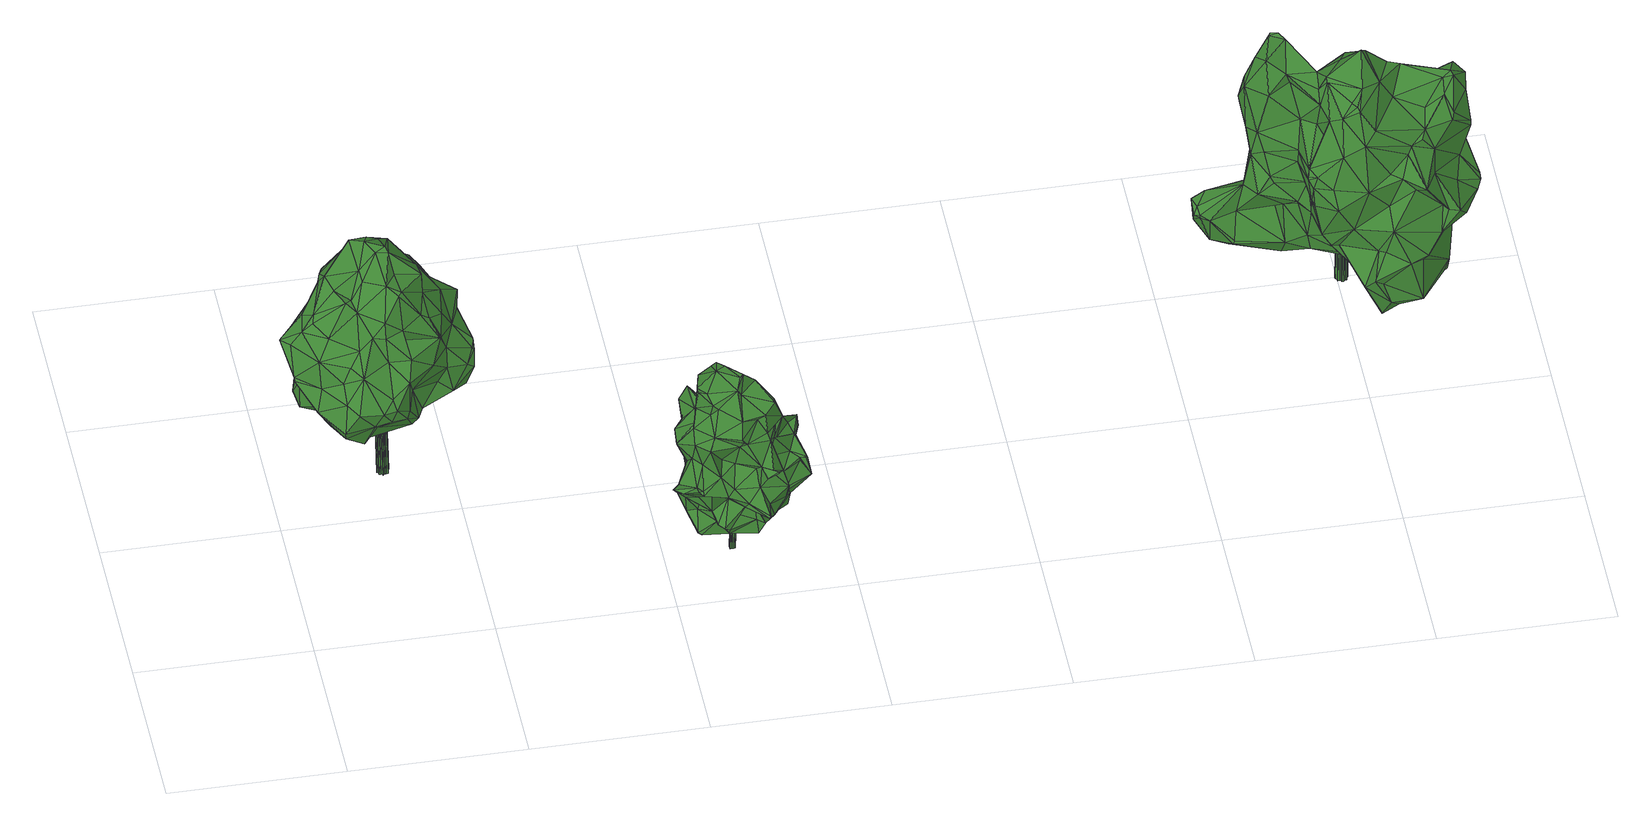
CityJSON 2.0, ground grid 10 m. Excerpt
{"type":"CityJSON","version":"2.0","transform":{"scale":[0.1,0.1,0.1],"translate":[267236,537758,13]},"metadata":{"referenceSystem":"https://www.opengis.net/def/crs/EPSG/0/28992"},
"CityObjects":{
"tree1":{"type":"SolitaryVegetationObject","attributes":{"gtid":233,"crown_width_m":10.14,"crown_median_z":22.53,"crown_r50_m":0.345,"crown_porosity":0.899,"trunk_H_m":9.17,"trunk_DBH_m":0.603,"trunk_radius_m":0.302,"trunk_base_height_m":13.36,"original_gtid":"233"},"geometry":[{"type":"Solid","lod":"3","boundaries":[[[[0,1,2]],[[3,4,5]],[[6,7,8]],[[9,10,11]],[[12,13,14]],[[15,16,17]],[[18,19,20]],[[21,22,23]],[[24,25,26]],[[27,9,28]],[[29,30,31]],[[32,33,34]],[[35,36,37]],[[35,38,36]],[[39,40,26]],[[41,42,43]],[[44,45,46]],[[0,47,48]],[[49,50,51]],[[52,53,54]],[[55,56,57]],[[58,59,23]],[[60,6,61]],[[62,63,64]],[[44,64,63]],[[46,45,65]],[[5,66,67]],[[68,69,70]],[[68,71,69]],[[44,46,72]],[[73,34,33]],[[74,75,71]],[[69,71,76]],[[69,76,77]],[[78,26,40]],[[79,80,81]],[[82,83,14]],[[40,24,78]],[[84,85,86]],[[87,88,89]],[[90,70,91]],[[90,60,70]],[[92,93,94]],[[95,96,97]],[[14,26,25]],[[46,65,72]],[[86,98,84]],[[25,82,14]],[[83,99,77]],[[66,44,100]],[[101,102,103]],[[75,74,42]],[[57,56,104]],[[32,105,33]],[[106,107,108]],[[107,109,110]],[[97,111,62]],[[62,111,112]],[[111,97,96]],[[76,12,77]],[[113,56,55]],[[0,2,47]],[[41,39,13]],[[114,115,82]],[[116,117,118]],[[118,119,116]],[[120,121,122]],[[76,13,12]],[[2,10,123]],[[124,53,125]],[[112,126,109]],[[49,101,127]],[[48,128,129]],[[112,109,62]],[[127,130,131]],[[132,0,48]],[[133,118,52]],[[134,135,136]],[[137,138,132]],[[65,45,1]],[[65,1,0]],[[139,140,43]],[[16,2,94]],[[101,141,102]],[[70,142,143]],[[70,69,142]],[[52,117,53]],[[52,118,117]],[[94,2,92]],[[1,92,2]],[[56,144,104]],[[13,26,14]],[[145,85,3]],[[55,130,127]],[[146,116,68]],[[147,49,127]],[[68,70,60]],[[148,102,141]],[[124,21,149]],[[116,150,68]],[[151,152,153]],[[154,155,156]],[[157,146,158]],[[21,23,59]],[[135,134,37]],[[81,80,159]],[[57,159,80]],[[37,17,35]],[[93,35,17]],[[94,93,17]],[[17,16,94]],[[93,38,35]],[[127,103,113]],[[20,19,160]],[[161,162,74]],[[37,134,17]],[[142,163,104]],[[164,4,38]],[[164,5,4]],[[15,17,134]],[[38,4,29]],[[38,29,36]],[[145,3,5]],[[57,163,159]],[[104,163,57]],[[165,73,33]],[[19,138,24]],[[137,24,138]],[[160,39,140]],[[130,166,167]],[[8,89,88]],[[158,61,6]],[[130,55,166]],[[51,101,49]],[[37,168,169]],[[170,30,171]],[[172,30,170]],[[113,173,144]],[[31,169,168]],[[121,11,122]],[[80,166,55]],[[80,55,57]],[[34,73,174]],[[31,168,36]],[[37,36,168]],[[169,135,37]],[[127,113,55]],[[3,29,4]],[[31,36,29]],[[132,138,18]],[[79,166,80]],[[167,166,79]],[[175,87,176]],[[177,175,178]],[[86,179,180]],[[8,88,157]],[[84,3,85]],[[27,181,9]],[[81,182,79]],[[23,22,175]],[[133,183,184]],[[33,105,154]],[[165,33,154]],[[183,126,184]],[[185,186,95]],[[96,95,186]],[[113,144,56]],[[72,65,132]],[[119,187,188]],[[189,157,88]],[[190,105,32]],[[71,75,76]],[[76,41,13]],[[106,108,191]],[[106,191,145]],[[190,91,143]],[[15,120,16]],[[155,143,142]],[[74,162,42]],[[87,89,176]],[[146,68,60]],[[75,192,76]],[[96,193,111]],[[186,193,96]],[[143,91,70]],[[154,105,155]],[[194,195,177]],[[139,43,162]],[[189,124,157]],[[22,87,175]],[[8,157,158]],[[174,73,194]],[[108,196,149]],[[179,108,149]],[[88,87,189]],[[22,189,87]],[[6,32,7]],[[32,176,7]],[[169,50,135]],[[127,131,147]],[[131,197,147]],[[147,50,49]],[[127,101,103]],[[50,169,198]],[[50,198,51]],[[176,32,34]],[[24,26,78]],[[190,143,105]],[[155,105,143]],[[154,173,165]],[[5,199,200]],[[164,199,5]],[[52,54,133]],[[12,83,77]],[[201,141,51]],[[202,141,201]],[[72,132,18]],[[67,107,106]],[[8,7,89]],[[203,179,191]],[[203,191,108]],[[167,204,130]],[[146,60,61]],[[61,158,146]],[[177,23,175]],[[148,23,177]],[[158,6,8]],[[13,39,26]],[[162,161,119]],[[109,63,62]],[[116,119,161]],[[150,116,161]],[[160,40,39]],[[41,43,39]],[[140,39,43]],[[205,47,123]],[[205,123,10]],[[109,100,63]],[[44,63,100]],[[160,153,20]],[[205,206,47]],[[12,14,83]],[[173,156,144]],[[149,21,179]],[[170,98,207]],[[24,40,19]],[[19,40,160]],[[44,200,45]],[[97,208,95]],[[20,153,152]],[[136,209,120]],[[28,79,210]],[[5,67,145]],[[67,106,145]],[[180,58,98]],[[195,103,102]],[[195,102,148]],[[160,151,153]],[[136,147,209]],[[201,172,202]],[[109,67,66]],[[196,108,107]],[[18,208,97]],[[53,124,149]],[[66,200,44]],[[211,45,200]],[[5,200,66]],[[194,173,113]],[[103,194,113]],[[212,205,181]],[[213,181,205]],[[126,110,109]],[[150,71,68]],[[214,187,118]],[[215,81,159]],[[124,189,21]],[[189,22,21]],[[216,215,159]],[[121,209,217]],[[131,204,197]],[[32,90,190]],[[1,218,92]],[[200,199,211]],[[42,41,192]],[[92,218,93]],[[93,218,219]],[[142,156,155]],[[104,156,142]],[[142,220,163]],[[159,163,220]],[[142,69,220]],[[77,99,220]],[[159,220,99]],[[77,220,69]],[[151,95,152]],[[97,64,18]],[[177,178,194]],[[18,20,208]],[[183,54,196]],[[133,54,183]],[[196,54,53]],[[149,196,53]],[[209,121,120]],[[202,58,23]],[[202,23,148]],[[151,185,95]],[[136,120,134]],[[109,66,100]],[[208,152,95]],[[9,11,28]],[[62,64,97]],[[51,141,101]],[[10,2,122]],[[10,122,11]],[[2,16,122]],[[15,134,120]],[[176,89,7]],[[174,176,34]],[[194,178,174]],[[21,59,179]],[[210,79,182]],[[210,182,115]],[[19,18,138]],[[25,221,82]],[[82,221,114]],[[206,129,128]],[[126,193,184]],[[186,222,193]],[[50,147,136]],[[217,204,79]],[[197,204,217]],[[165,173,73]],[[73,173,194]],[[50,136,135]],[[221,223,206]],[[144,156,104]],[[173,154,156]],[[212,181,27]],[[112,193,126]],[[111,193,112]],[[115,216,82]],[[82,216,83]],[[6,90,32]],[[60,90,6]],[[223,25,24]],[[0,132,65]],[[121,217,11]],[[147,217,209]],[[202,207,98]],[[115,215,216]],[[114,27,115]],[[72,64,44]],[[214,222,186]],[[9,205,10]],[[213,205,9]],[[25,223,221]],[[185,214,186]],[[184,193,222]],[[223,129,206]],[[24,137,129]],[[223,24,129]],[[177,195,148]],[[213,9,181]],[[208,20,152]],[[72,18,64]],[[151,224,185]],[[109,107,67]],[[217,28,11]],[[167,79,204]],[[131,130,204]],[[197,217,147]],[[185,224,225]],[[27,28,115]],[[215,182,81]],[[124,125,157]],[[201,198,172]],[[140,225,224]],[[139,188,225]],[[139,225,140]],[[84,170,171]],[[29,3,30]],[[172,198,169]],[[86,191,179]],[[38,219,164]],[[93,219,38]],[[170,84,98]],[[216,99,83]],[[159,99,216]],[[31,30,169]],[[51,198,201]],[[172,169,30]],[[171,30,3]],[[120,122,16]],[[217,79,28]],[[160,140,224]],[[160,224,151]],[[176,178,175]],[[172,207,202]],[[170,207,172]],[[164,219,199]],[[176,174,178]],[[28,210,115]],[[190,90,91]],[[145,191,85]],[[85,191,86]],[[215,115,182]],[[194,103,195]],[[42,162,43]],[[150,74,71]],[[161,74,150]],[[2,123,47]],[[184,222,133]],[[118,133,222]],[[214,118,222]],[[202,148,141]],[[206,128,47]],[[48,47,128]],[[214,185,187]],[[188,187,185]],[[119,188,162]],[[119,118,187]],[[1,45,218]],[[45,211,218]],[[171,3,84]],[[146,117,116]],[[125,117,157]],[[146,157,117]],[[125,53,117]],[[196,110,183]],[[183,110,126]],[[107,110,196]],[[188,139,162]],[[132,48,137]],[[48,129,137]],[[219,218,199]],[[199,218,211]],[[206,212,221]],[[114,221,212]],[[203,108,179]],[[202,98,58]],[[180,98,86]],[[185,225,188]],[[179,59,180]],[[58,180,59]],[[114,212,27]],[[205,212,206]],[[76,192,41]],[[75,42,192]],[[226,227,228]],[[226,228,229]],[[229,228,230]],[[229,230,231]],[[228,227,232]],[[228,232,230]],[[230,232,233]],[[230,233,231]],[[232,227,234]],[[232,234,233]],[[233,234,235]],[[233,235,231]],[[234,227,236]],[[234,236,235]],[[236,227,237]],[[236,237,235]],[[235,237,238]],[[235,238,231]],[[237,227,239]],[[237,239,238]],[[238,239,240]],[[238,240,231]],[[239,227,241]],[[239,241,240]],[[240,241,242]],[[240,242,231]],[[241,227,243]],[[241,243,242]],[[243,227,244]],[[243,244,242]],[[242,244,245]],[[242,245,231]],[[244,227,246]],[[244,246,245]],[[245,246,247]],[[245,247,231]],[[246,227,248]],[[246,248,247]],[[247,248,249]],[[247,249,231]],[[248,227,250]],[[248,250,249]],[[249,250,251]],[[249,251,231]],[[250,227,252]],[[250,252,251]],[[252,227,253]],[[252,253,251]],[[251,253,254]],[[251,254,231]],[[253,227,255]],[[253,255,254]],[[254,255,256]],[[254,256,231]],[[255,227,257]],[[255,257,256]],[[256,257,258]],[[256,258,231]],[[257,227,259]],[[257,259,258]],[[259,227,260]],[[259,260,258]],[[258,260,261]],[[258,261,231]],[[260,227,262]],[[260,262,261]],[[261,262,263]],[[261,263,231]],[[262,227,264]],[[262,264,263]],[[263,264,265]],[[263,265,231]],[[264,227,266]],[[264,266,265]],[[266,227,267]],[[266,267,265]],[[265,267,268]],[[265,268,231]],[[267,227,269]],[[267,269,268]],[[268,269,229]],[[268,229,231]],[[269,227,226]],[[269,226,229]]]]}]},
"tree2":{"type":"SolitaryVegetationObject","attributes":{"gtid":328,"crown_width_m":7.36,"crown_median_z":20.09,"crown_r50_m":0.344,"crown_porosity":0.902,"trunk_H_m":6.72,"trunk_DBH_m":0.341,"trunk_radius_m":0.17,"trunk_base_height_m":13.37,"original_gtid":"328"},"geometry":[{"type":"Solid","lod":"3","boundaries":[[[[270,271,272]],[[273,274,275]],[[276,277,278]],[[279,280,281]],[[282,281,280]],[[283,284,285]],[[286,287,288]],[[289,290,270]],[[291,292,293]],[[291,293,294]],[[295,296,297]],[[298,299,300]],[[286,301,287]],[[286,302,301]],[[303,280,304]],[[305,306,307]],[[305,307,308]],[[309,310,311]],[[312,313,314]],[[286,315,302]],[[302,315,316]],[[317,318,290]],[[319,320,317]],[[321,322,323]],[[324,321,300]],[[325,326,281]],[[324,300,299]],[[327,328,329]],[[277,276,296]],[[286,288,330]],[[331,309,332]],[[311,310,327]],[[333,304,334]],[[335,336,337]],[[327,338,328]],[[294,293,330]],[[308,339,340]],[[319,341,320]],[[319,342,341]],[[343,317,320]],[[343,318,317]],[[344,345,272]],[[346,316,347]],[[348,349,291]],[[348,291,294]],[[321,324,350]],[[321,323,300]],[[351,352,353]],[[279,281,326]],[[325,354,326]],[[355,326,354]],[[356,357,358]],[[298,300,359]],[[360,271,361]],[[362,317,290]],[[362,363,317]],[[309,359,364]],[[365,366,367]],[[368,367,366]],[[369,370,371]],[[357,291,372]],[[372,291,370]],[[284,355,335]],[[358,323,356]],[[311,327,332]],[[272,345,270]],[[373,374,375]],[[375,376,373]],[[282,325,281]],[[369,377,372]],[[372,377,378]],[[379,380,381]],[[308,382,383]],[[340,382,308]],[[384,350,324]],[[385,368,386]],[[385,387,388]],[[389,390,391]],[[392,293,292]],[[362,290,289]],[[294,393,394]],[[294,394,348]],[[308,395,339]],[[396,397,318]],[[385,398,368]],[[322,350,384]],[[321,350,322]],[[379,399,380]],[[372,358,357]],[[372,378,358]],[[322,384,356]],[[368,398,367]],[[382,340,363]],[[382,363,383]],[[376,336,373]],[[335,373,336]],[[271,270,400]],[[401,402,340]],[[403,342,404]],[[394,405,348]],[[291,349,370]],[[273,406,274]],[[337,336,407]],[[408,409,410]],[[411,405,412]],[[379,381,413]],[[414,409,415]],[[416,362,417]],[[416,417,418]],[[419,420,421]],[[302,422,301]],[[287,313,288]],[[331,423,424]],[[425,424,423]],[[425,423,331]],[[316,422,302]],[[335,426,284]],[[414,410,409]],[[285,427,408]],[[410,285,408]],[[414,283,285]],[[285,284,426]],[[285,410,414]],[[301,422,316]],[[317,363,401]],[[428,429,430]],[[408,365,409]],[[427,285,426]],[[431,432,433]],[[279,352,351]],[[434,352,279]],[[356,323,322]],[[309,311,332]],[[388,387,406]],[[435,359,300]],[[364,359,435]],[[425,331,436]],[[356,437,357]],[[403,438,430]],[[439,366,315]],[[393,330,288]],[[393,294,330]],[[440,296,295]],[[381,441,413]],[[442,443,444]],[[418,282,303]],[[298,445,446]],[[359,445,298]],[[304,333,303]],[[447,407,376]],[[313,312,393]],[[441,312,375]],[[448,449,450]],[[412,312,441]],[[349,348,371]],[[371,370,349]],[[451,296,440]],[[278,277,451]],[[276,420,296]],[[441,375,413]],[[351,353,419]],[[386,368,392]],[[310,377,327]],[[441,452,412]],[[453,428,451]],[[384,437,356]],[[307,451,395]],[[334,454,455]],[[456,455,454]],[[331,424,445]],[[346,301,316]],[[333,418,303]],[[383,363,362]],[[392,439,293]],[[353,352,283]],[[399,457,450]],[[458,450,457]],[[458,457,271]],[[275,274,387]],[[324,442,384]],[[459,360,400]],[[274,406,387]],[[332,436,331]],[[348,405,460]],[[307,395,308]],[[446,299,298]],[[383,416,308]],[[308,455,456]],[[399,379,461]],[[462,392,292]],[[343,463,318]],[[464,463,343]],[[363,402,401]],[[443,446,444]],[[374,465,432]],[[347,466,346]],[[368,366,392]],[[392,366,439]],[[364,358,378]],[[369,372,370]],[[364,435,358]],[[454,419,421]],[[392,467,386]],[[275,386,467]],[[385,386,387]],[[426,335,337]],[[468,469,470]],[[367,415,409]],[[469,471,470]],[[462,292,467]],[[462,467,392]],[[338,472,328]],[[412,393,312]],[[319,317,342]],[[398,297,415]],[[271,461,272]],[[303,282,280]],[[277,296,451]],[[313,287,314]],[[301,314,287]],[[419,473,420]],[[271,474,458]],[[444,475,471]],[[418,417,282]],[[470,471,475]],[[357,437,291]],[[330,439,286]],[[293,439,330]],[[326,476,434]],[[449,477,450]],[[275,387,386]],[[367,398,415]],[[396,329,478]],[[403,429,468]],[[479,342,480]],[[358,300,323]],[[358,435,300]],[[365,315,366]],[[425,470,424]],[[446,424,470]],[[476,283,352]],[[276,306,421]],[[428,339,395]],[[378,377,310]],[[475,444,446]],[[355,476,326]],[[335,433,373]],[[355,433,335]],[[429,428,453]],[[275,442,444]],[[275,444,273]],[[290,397,270]],[[436,343,425]],[[325,344,461]],[[282,344,325]],[[271,360,474]],[[439,315,286]],[[316,315,365]],[[314,301,346]],[[403,430,429]],[[312,314,447]],[[292,437,384]],[[481,461,344]],[[481,344,272]],[[481,272,461]],[[325,461,354]],[[379,354,461]],[[355,354,431]],[[431,354,379]],[[451,440,482]],[[446,443,299]],[[398,440,295]],[[362,483,484]],[[475,446,470]],[[407,466,337]],[[401,342,317]],[[309,378,310]],[[364,378,309]],[[331,445,309]],[[291,437,292]],[[446,445,424]],[[359,309,445]],[[393,288,313]],[[451,485,453]],[[482,485,451]],[[447,376,375]],[[375,312,447]],[[333,334,455]],[[375,486,413]],[[454,421,306]],[[306,456,454]],[[441,381,452]],[[340,402,363]],[[479,403,468]],[[480,403,479]],[[487,478,328]],[[454,351,419]],[[412,405,393]],[[470,341,342]],[[365,408,347]],[[365,347,316]],[[290,318,397]],[[278,306,276]],[[416,333,455]],[[416,455,308]],[[388,453,385]],[[488,482,398]],[[398,482,440]],[[426,337,427]],[[276,421,420]],[[299,443,324]],[[458,474,448]],[[339,428,438]],[[438,428,489]],[[438,404,339]],[[339,404,340]],[[490,491,459]],[[492,338,327]],[[490,492,327]],[[452,460,411]],[[452,411,412]],[[307,278,451]],[[480,342,403]],[[383,362,416]],[[384,467,292]],[[442,324,443]],[[353,473,419]],[[447,466,407]],[[418,333,416]],[[472,397,487]],[[467,442,275]],[[467,384,442]],[[318,463,396]],[[342,479,468]],[[470,342,468]],[[469,468,429]],[[452,493,460]],[[373,433,465]],[[388,471,469]],[[406,471,388]],[[436,332,327]],[[391,371,460]],[[348,460,371]],[[367,409,365]],[[394,393,405]],[[295,297,398]],[[385,453,488]],[[385,488,398]],[[453,388,494]],[[453,494,429]],[[469,429,494]],[[469,494,388]],[[374,373,465]],[[297,440,420]],[[296,420,440]],[[296,440,297]],[[353,495,473]],[[420,473,495]],[[406,273,471]],[[460,405,411]],[[374,486,375]],[[389,327,390]],[[369,390,377]],[[391,390,371]],[[369,371,390]],[[417,362,484]],[[434,279,326]],[[282,417,344]],[[343,436,464]],[[476,352,434]],[[355,284,476]],[[404,342,401]],[[404,401,340]],[[403,404,438]],[[306,278,307]],[[478,397,396]],[[487,397,478]],[[490,459,472]],[[400,472,459]],[[496,297,420]],[[415,495,414]],[[496,495,415]],[[496,415,297]],[[496,420,495]],[[449,497,477]],[[452,450,477]],[[497,493,477]],[[452,477,493]],[[490,472,492]],[[431,433,355]],[[376,407,336]],[[487,328,472]],[[308,456,305]],[[490,327,389]],[[490,389,391]],[[498,391,460]],[[413,486,379]],[[431,486,432]],[[379,486,431]],[[432,486,374]],[[444,471,273]],[[353,283,495]],[[414,495,283]],[[461,271,457]],[[461,457,399]],[[448,459,491]],[[464,329,463]],[[472,400,397]],[[448,360,459]],[[448,474,360]],[[327,329,464]],[[338,492,472]],[[329,328,478]],[[428,430,489]],[[438,489,430]],[[306,305,456]],[[498,449,391]],[[400,270,397]],[[270,345,289]],[[344,289,345]],[[284,283,476]],[[400,361,271]],[[432,465,433]],[[488,485,482]],[[453,485,488]],[[499,347,408]],[[499,500,347]],[[427,337,499]],[[499,408,427]],[[289,483,362]],[[344,483,289]],[[417,483,344]],[[417,484,483]],[[399,450,380]],[[452,381,380]],[[450,458,448]],[[452,380,450]],[[490,391,491]],[[449,491,391]],[[448,491,449]],[[463,329,396]],[[343,320,425]],[[425,320,470]],[[341,470,320]],[[436,327,464]],[[337,466,499]],[[500,466,347]],[[499,466,500]],[[314,466,447]],[[314,346,466]],[[451,428,395]],[[360,361,400]],[[279,351,280]],[[454,280,351]],[[334,280,454]],[[304,280,334]],[[377,390,327]],[[493,497,501]],[[460,493,501]],[[498,460,501]],[[498,501,449]],[[449,501,497]],[[502,503,504]],[[502,504,505]],[[505,504,506]],[[505,506,507]],[[504,503,508]],[[504,508,506]],[[506,508,509]],[[506,509,507]],[[508,503,510]],[[508,510,509]],[[509,510,511]],[[509,511,507]],[[510,503,512]],[[510,512,511]],[[511,512,513]],[[511,513,507]],[[513,512,514]],[[513,514,507]],[[512,503,515]],[[512,515,514]],[[515,503,516]],[[515,516,514]],[[514,516,517]],[[514,517,507]],[[516,503,518]],[[516,518,517]],[[517,518,519]],[[517,519,507]],[[518,503,520]],[[518,520,519]],[[520,503,521]],[[520,521,519]],[[519,521,522]],[[519,522,507]],[[522,521,523]],[[522,523,507]],[[521,503,524]],[[521,524,523]],[[523,524,525]],[[523,525,507]],[[524,503,526]],[[524,526,525]],[[525,526,527]],[[525,527,507]],[[526,503,502]],[[526,502,527]],[[527,502,528]],[[527,528,507]],[[528,502,505]],[[528,505,507]]]]}]},
"tree3":{"type":"SolitaryVegetationObject","attributes":{"gtid":230,"crown_width_m":11.24,"crown_median_z":21.15,"crown_r50_m":0.408,"crown_porosity":0.884,"trunk_H_m":8.07,"trunk_DBH_m":0.618,"trunk_radius_m":0.309,"trunk_base_height_m":13.08,"original_gtid":"230"},"geometry":[{"type":"Solid","lod":"3","boundaries":[[[[529,530,531]],[[532,533,534]],[[535,536,537]],[[538,539,540]],[[541,542,543]],[[544,545,546]],[[547,548,549]],[[544,550,551]],[[552,553,554]],[[555,556,557]],[[558,559,560]],[[561,562,558]],[[563,564,565]],[[566,567,568]],[[569,570,571]],[[572,573,574]],[[575,576,577]],[[578,579,551]],[[580,581,582]],[[583,570,584]],[[551,579,585]],[[586,585,579]],[[582,581,587]],[[588,576,565]],[[577,576,588]],[[589,567,566]],[[590,591,592]],[[593,594,554]],[[595,596,597]],[[598,599,600]],[[583,584,601]],[[602,590,603]],[[602,591,590]],[[604,605,606]],[[607,567,608]],[[609,574,573]],[[609,573,610]],[[574,610,611]],[[547,612,548]],[[613,532,605]],[[614,571,615]],[[616,617,618]],[[616,619,617]],[[551,550,578]],[[620,580,621]],[[622,611,623]],[[624,625,626]],[[624,626,627]],[[628,627,629]],[[575,630,576]],[[578,541,579]],[[631,632,633]],[[631,633,634]],[[635,636,633]],[[623,637,548]],[[638,639,640]],[[641,599,598]],[[642,571,614]],[[643,644,645]],[[639,646,647]],[[588,596,648]],[[603,649,602]],[[561,650,651]],[[652,653,636]],[[654,653,652]],[[533,613,655]],[[532,656,657]],[[532,658,656]],[[659,651,660]],[[661,660,651]],[[652,662,654]],[[663,654,662]],[[579,541,586]],[[586,541,543]],[[596,595,664]],[[665,666,667]],[[668,669,670]],[[671,672,658]],[[671,636,672]],[[635,672,636]],[[628,635,632]],[[633,632,635]],[[598,638,640]],[[623,548,612]],[[598,640,641]],[[673,674,675]],[[598,655,638]],[[603,676,649]],[[677,678,679]],[[676,599,649]],[[599,602,649]],[[599,641,602]],[[657,605,532]],[[566,572,574]],[[607,680,681]],[[682,683,684]],[[684,683,685]],[[673,686,668]],[[687,558,600]],[[557,530,688]],[[596,664,648]],[[553,689,554]],[[690,595,597]],[[691,651,692]],[[691,661,651]],[[679,678,693]],[[537,547,549]],[[693,669,679]],[[658,672,656]],[[677,533,694]],[[677,534,533]],[[629,627,626]],[[570,569,584]],[[610,573,562]],[[547,537,695]],[[554,696,552]],[[697,698,699]],[[699,681,680]],[[558,650,561]],[[687,650,558]],[[700,701,631]],[[545,702,546]],[[552,689,553]],[[699,698,696]],[[703,704,607]],[[697,552,696]],[[697,696,698]],[[631,701,632]],[[647,705,639]],[[670,673,668]],[[546,701,550]],[[550,701,700]],[[554,706,582]],[[642,582,706]],[[587,554,582]],[[587,696,554]],[[623,612,622]],[[612,688,622]],[[707,708,628]],[[529,622,688]],[[555,536,556]],[[695,536,555]],[[709,710,563]],[[711,699,712]],[[672,635,708]],[[654,682,653]],[[713,714,715]],[[554,594,706]],[[587,581,696]],[[716,717,718]],[[645,716,718]],[[612,557,688]],[[555,557,612]],[[612,547,555]],[[547,695,555]],[[691,692,648]],[[692,577,648]],[[617,577,692]],[[581,719,696]],[[700,578,550]],[[551,545,544]],[[585,545,551]],[[561,637,623]],[[714,713,585]],[[720,625,624]],[[571,642,569]],[[721,722,720]],[[722,625,720]],[[619,723,617]],[[724,725,726]],[[560,600,558]],[[592,618,617]],[[727,542,700]],[[598,600,560]],[[552,697,728]],[[674,729,675]],[[598,560,655]],[[730,731,732]],[[733,734,735]],[[564,563,736]],[[737,614,738]],[[739,585,724]],[[670,674,673]],[[717,641,705]],[[640,705,641]],[[703,740,704]],[[589,529,531]],[[730,714,741]],[[739,741,714]],[[601,741,739]],[[733,704,734]],[[529,574,622]],[[603,590,687]],[[603,687,676]],[[722,721,645]],[[574,529,566]],[[642,614,737]],[[651,687,590]],[[570,583,742]],[[607,743,567]],[[744,573,572]],[[729,744,572]],[[535,637,561]],[[671,652,636]],[[745,530,540]],[[535,549,637]],[[606,605,657]],[[739,724,601]],[[622,574,611]],[[739,714,585]],[[540,746,538]],[[703,681,699]],[[613,605,655]],[[642,737,580]],[[540,664,745]],[[747,694,559]],[[693,694,747]],[[530,556,746]],[[599,676,748]],[[600,599,748]],[[655,560,533]],[[546,550,544]],[[591,618,592]],[[676,687,748]],[[625,606,626]],[[539,660,661]],[[570,742,571]],[[568,567,743]],[[608,567,690]],[[597,749,690]],[[597,750,749]],[[689,593,554]],[[589,690,567]],[[601,724,726]],[[595,690,589]],[[597,596,750]],[[632,701,720]],[[647,717,705]],[[749,608,690]],[[640,639,705]],[[536,659,556]],[[548,637,549]],[[549,535,537]],[[643,666,665]],[[719,581,751]],[[620,751,581]],[[615,685,683]],[[616,716,752]],[[616,752,619]],[[695,537,536]],[[668,686,652]],[[588,565,564]],[[711,728,697]],[[750,564,749]],[[736,749,564]],[[737,663,580]],[[738,663,737]],[[742,615,571]],[[601,584,741]],[[722,753,625]],[[627,628,632]],[[665,754,755]],[[545,585,713]],[[756,757,758]],[[559,694,560]],[[607,681,703]],[[748,687,600]],[[759,760,761]],[[533,532,613]],[[762,721,720]],[[663,662,580]],[[558,763,559]],[[562,763,558]],[[639,604,646]],[[638,604,639]],[[667,758,757]],[[733,743,607]],[[733,607,704]],[[644,723,619]],[[616,618,591]],[[687,651,650]],[[689,728,593]],[[546,702,701]],[[655,605,638]],[[625,753,606]],[[552,728,689]],[[594,728,711]],[[594,711,749]],[[595,531,745]],[[621,704,751]],[[621,751,620]],[[671,658,677]],[[671,677,679]],[[628,708,635]],[[634,633,684]],[[593,728,594]],[[711,697,699]],[[628,629,656]],[[704,621,734]],[[624,632,720]],[[624,627,632]],[[541,578,542]],[[726,583,601]],[[726,742,583]],[[642,706,569]],[[677,693,678]],[[669,693,674]],[[669,674,670]],[[747,674,693]],[[581,580,620]],[[729,764,675]],[[729,572,764]],[[561,536,535]],[[740,696,719]],[[680,711,712]],[[760,759,763]],[[669,668,765]],[[671,765,652]],[[668,652,765]],[[679,765,671]],[[754,709,563]],[[565,754,563]],[[730,710,709]],[[530,557,556]],[[688,530,529]],[[745,531,530]],[[589,531,595]],[[566,529,589]],[[626,606,629]],[[636,653,682]],[[747,759,674]],[[763,759,747]],[[633,636,684]],[[645,721,766]],[[561,610,562]],[[623,610,561]],[[672,708,707]],[[694,693,677]],[[623,611,610]],[[606,657,629]],[[575,577,630]],[[630,577,754]],[[669,765,679]],[[656,629,657]],[[532,534,658]],[[564,750,596]],[[588,564,596]],[[617,692,592]],[[585,725,724]],[[585,586,725]],[[726,725,685]],[[543,685,725]],[[543,725,586]],[[680,749,711]],[[760,763,562]],[[759,761,729]],[[755,577,723]],[[559,763,747]],[[561,659,536]],[[651,659,561]],[[617,723,577]],[[738,654,663]],[[746,660,767]],[[768,715,709]],[[730,715,714]],[[709,715,730]],[[665,667,754]],[[713,715,756]],[[768,757,715]],[[768,667,757]],[[756,715,757]],[[682,654,738]],[[716,602,717]],[[604,717,646]],[[604,718,717]],[[769,556,659]],[[652,686,662]],[[717,602,641]],[[647,646,717]],[[756,545,713]],[[568,764,572]],[[568,572,566]],[[609,610,574]],[[595,745,664]],[[594,749,736]],[[685,634,770]],[[685,543,634]],[[686,621,580]],[[568,743,733]],[[634,684,770]],[[770,684,685]],[[702,545,756]],[[645,753,722]],[[718,753,645]],[[732,710,730]],[[718,606,753]],[[718,604,606]],[[762,771,766]],[[721,762,766]],[[580,582,642]],[[730,741,731]],[[588,648,577]],[[731,706,732]],[[540,648,664]],[[732,706,594]],[[584,706,731]],[[569,706,584]],[[769,659,660]],[[731,741,584]],[[563,710,736]],[[594,736,710]],[[732,594,710]],[[694,533,560]],[[755,754,577]],[[696,740,699]],[[703,699,740]],[[673,735,686]],[[686,735,734]],[[645,752,716]],[[644,665,723]],[[665,755,723]],[[643,665,644]],[[762,720,701]],[[630,754,565]],[[530,746,540]],[[631,727,700]],[[716,616,602]],[[591,602,616]],[[573,761,562]],[[754,667,772]],[[768,772,667]],[[562,761,760]],[[729,761,744]],[[573,744,761]],[[644,752,645]],[[619,752,644]],[[634,542,727]],[[684,636,682]],[[686,734,621]],[[568,733,735]],[[568,735,764]],[[675,764,735]],[[675,735,673]],[[759,729,674]],[[709,754,772]],[[773,758,667]],[[762,701,702]],[[607,608,680]],[[680,608,749]],[[680,712,699]],[[691,539,661]],[[691,540,539]],[[691,648,540]],[[538,767,539]],[[539,767,660]],[[746,767,538]],[[556,769,746]],[[651,774,692]],[[651,590,774]],[[692,774,592]],[[590,592,774]],[[543,542,634]],[[700,542,578]],[[771,702,758]],[[771,758,773]],[[630,565,576]],[[634,727,631]],[[766,771,773]],[[766,773,667]],[[580,662,686]],[[769,660,746]],[[614,615,683]],[[677,775,534]],[[771,762,702]],[[709,772,768]],[[534,775,658]],[[677,658,775]],[[738,683,682]],[[656,672,707]],[[726,615,742]],[[685,615,726]],[[614,683,738]],[[638,605,604]],[[719,751,740]],[[704,740,751]],[[643,645,666]],[[766,667,666]],[[766,666,645]],[[702,756,758]],[[707,628,656]],[[776,777,778]],[[776,778,779]],[[779,778,780]],[[779,780,781]],[[778,777,782]],[[778,782,780]],[[780,782,783]],[[780,783,781]],[[782,777,784]],[[782,784,783]],[[783,784,785]],[[783,785,781]],[[784,777,786]],[[784,786,785]],[[785,786,787]],[[785,787,781]],[[786,777,788]],[[786,788,787]],[[788,777,789]],[[788,789,787]],[[787,789,790]],[[787,790,781]],[[789,777,791]],[[789,791,790]],[[790,791,792]],[[790,792,781]],[[791,777,793]],[[791,793,792]],[[792,793,794]],[[792,794,781]],[[793,777,795]],[[793,795,794]],[[794,795,796]],[[794,796,781]],[[795,777,797]],[[795,797,796]],[[796,797,798]],[[796,798,781]],[[797,777,799]],[[797,799,798]],[[798,799,800]],[[798,800,781]],[[799,777,801]],[[799,801,800]],[[800,801,802]],[[800,802,781]],[[801,777,803]],[[801,803,802]],[[802,803,804]],[[802,804,781]],[[803,777,805]],[[803,805,804]],[[804,805,806]],[[804,806,781]],[[805,777,807]],[[805,807,806]],[[806,807,808]],[[806,808,781]],[[807,777,809]],[[807,809,808]],[[809,777,810]],[[809,810,808]],[[808,810,811]],[[808,811,781]],[[810,777,812]],[[810,812,811]],[[811,812,813]],[[811,813,781]],[[812,777,814]],[[812,814,813]],[[813,814,815]],[[813,815,781]],[[814,777,816]],[[814,816,815]],[[815,816,817]],[[815,817,781]],[[816,777,818]],[[816,818,817]],[[817,818,819]],[[817,819,781]],[[818,777,820]],[[818,820,819]],[[819,820,821]],[[819,821,781]],[[820,777,822]],[[820,822,821]],[[821,822,823]],[[821,823,781]],[[822,777,776]],[[822,776,823]],[[823,776,779]],[[823,779,781]]]]}]}
},
"vertices":[
[13,139,113],[18,136,123],[29,152,125],[61,116,154],[49,122,154],[44,111,142],[100,126,68],[107,121,81],[105,116,77],[40,175,105],[35,158,114],[45,174,114],[47,160,51],[38,143,42],[35,158,54],[44,153,138],[32,153,139],[47,154,154],[10,113,96],[16,130,81],[20,107,82],[93,111,109],[109,119,99],[99,126,112],[14,140,65],[34,148,70],[30,145,56],[39,167,99],[44,178,102],[58,133,164],[65,132,164],[64,135,166],[111,142,75],[110,149,81],[112,145,85],[46,147,163],[53,140,167],[56,149,162],[48,128,157],[34,136,49],[16,131,61],[43,141,40],[56,129,41],[56,126,43],[22,105,115],[16,124,121],[10,125,112],[23,150,109],[20,143,101],[83,169,127],[72,158,142],[83,157,132],[75,95,75],[72,98,93],[69,88,87],[84,181,97],[88,175,89],[76,185,74],[92,119,127],[90,109,119],[94,134,66],[96,124,66],[34,86,98],[34,96,105],[23,102,98],[5,131,111],[44,103,121],[51,102,130],[75,137,60],[73,151,48],[93,152,59],[69,144,42],[10,114,98],[111,148,89],[67,129,40],[65,139,41],[53,148,43],[57,162,53],[15,137,63],[63,189,101],[68,189,88],[65,189,88],[47,159,72],[53,164,57],[69,113,151],[67,111,150],[79,111,135],[110,119,98],[109,113,91],[109,115,89],[103,143,63],[105,149,56],[29,145,138],[31,139,146],[30,148,140],[27,97,75],[33,83,77],[20,98,85],[82,122,141],[62,172,70],[38,98,114],[88,163,124],[96,149,119],[99,162,106],[84,178,68],[107,155,60],[58,100,130],[59,97,116],[71,94,118],[44,90,112],[59,84,100],[32,80,83],[40,79,95],[95,165,95],[37,163,87],[45,180,84],[71,117,65],[78,101,76],[71,93,73],[63,114,64],[47,162,133],[49,170,127],[44,165,125],[32,156,113],[93,107,98],[88,109,87],[53,79,94],[83,177,114],[23,147,101],[17,142,87],[80,180,110],[75,181,112],[13,134,98],[67,84,85],[51,155,153],[63,157,149],[60,163,134],[16,141,87],[15,133,85],[56,124,55],[37,123,56],[90,152,126],[85,165,59],[100,159,57],[90,166,82],[58,103,139],[86,117,67],[67,177,126],[105,142,122],[84,99,108],[68,130,53],[35,104,75],[27,100,76],[26,105,78],[105,158,61],[100,160,57],[89,163,67],[97,109,79],[96,121,67],[66,182,69],[23,125,65],[66,127,46],[60,121,43],[81,179,68],[42,117,146],[106,158,82],[72,188,100],[71,189,103],[62,145,163],[68,151,157],[82,126,151],[67,125,154],[81,135,150],[104,160,84],[112,145,88],[110,124,102],[108,128,89],[105,144,107],[109,134,98],[89,107,120],[84,112,131],[38,165,99],[62,188,88],[61,81,94],[58,81,87],[43,98,62],[44,88,67],[58,110,66],[58,113,64],[105,111,95],[108,150,54],[68,104,131],[47,141,40],[49,82,84],[106,149,103],[102,147,114],[69,88,107],[72,181,113],[78,142,144],[40,123,139],[29,115,122],[86,139,134],[94,134,131],[69,107,122],[70,188,105],[30,155,109],[28,148,98],[82,124,141],[20,104,83],[57,171,130],[53,182,95],[22,124,126],[38,163,94],[39,163,101],[47,95,65],[56,181,77],[58,177,75],[64,179,115],[23,128,129],[35,132,141],[79,167,63],[35,158,85],[51,88,78],[23,141,86],[41,120,68],[49,113,68],[66,135,4],[62,134,4],[65,135,4],[63,134,95],[63,135,95],[60,134,95],[65,136,4],[63,136,95],[65,137,4],[62,137,95],[64,137,4],[63,137,4],[61,137,95],[62,138,4],[60,137,95],[62,137,4],[59,137,95],[61,137,4],[60,137,4],[58,137,95],[60,136,4],[58,136,95],[60,135,4],[57,135,95],[59,134,4],[57,134,95],[60,134,4],[60,133,4],[58,133,95],[60,132,4],[58,132,95],[61,132,4],[59,132,95],[62,132,4],[62,131,4],[60,131,95],[63,132,4],[61,132,95],[64,132,4],[62,132,95],[65,132,4],[65,133,4],[63,133,95],[65,134,4],
[276,35,61],[279,27,61],[278,32,58],[217,63,103],[213,67,91],[219,51,97],[234,71,45],[226,72,51],[233,76,49],[254,41,33],[257,46,39],[257,41,33],[262,45,36],[234,35,34],[234,21,31],[219,27,30],[214,17,70],[214,11,72],[216,10,73],[267,40,60],[266,46,66],[225,22,100],[215,33,99],[215,28,91],[222,19,93],[216,61,52],[223,69,51],[215,57,47],[232,57,123],[229,56,122],[230,47,126],[207,19,65],[202,23,65],[262,56,41],[258,57,42],[244,64,61],[236,64,55],[236,67,59],[253,73,58],[250,39,123],[259,27,116],[259,31,115],[230,9,67],[216,7,72],[222,15,65],[206,28,64],[205,29,58],[254,55,77],[260,44,81],[243,60,80],[247,44,88],[218,39,122],[218,36,122],[223,35,121],[221,52,120],[267,33,36],[252,29,32],[264,33,100],[274,44,89],[274,45,89],[219,27,77],[253,43,112],[259,33,114],[262,59,41],[256,58,43],[232,17,34],[228,12,43],[225,17,44],[269,44,85],[244,76,71],[252,75,74],[238,55,85],[250,64,90],[257,47,88],[266,36,43],[269,36,59],[216,24,57],[210,31,52],[238,19,94],[240,17,98],[218,38,122],[242,43,38],[237,36,35],[236,41,36],[255,22,39],[248,17,32],[225,29,117],[228,28,115],[239,31,124],[235,49,127],[273,29,72],[276,29,72],[258,54,60],[257,68,70],[243,36,131],[206,33,54],[213,42,68],[214,45,54],[212,48,69],[249,26,106],[239,16,101],[242,17,97],[240,21,110],[231,10,43],[239,10,59],[239,9,59],[228,9,45],[253,24,110],[241,32,120],[256,13,47],[253,10,58],[252,1,57],[257,72,62],[260,69,60],[217,37,110],[215,59,73],[208,52,83],[213,57,85],[216,65,90],[260,32,97],[254,23,98],[255,20,95],[207,40,83],[227,16,76],[229,25,81],[243,73,69],[270,47,85],[273,42,77],[215,51,59],[263,17,56],[277,29,72],[251,66,74],[254,70,73],[248,68,92],[251,75,75],[236,23,79],[216,66,90],[225,13,45],[211,33,40],[212,35,40],[218,37,36],[247,19,77],[234,13,69],[251,1,56],[221,40,37],[215,51,49],[256,60,48],[259,48,44],[263,56,41],[239,47,53],[231,57,44],[234,59,49],[204,22,64],[242,37,104],[235,47,109],[249,49,100],[218,23,30],[216,24,31],[239,72,70],[236,66,87],[240,63,82],[251,13,42],[246,19,53],[247,18,41],[244,31,37],[241,35,130],[256,43,103],[224,30,110],[248,71,73],[214,31,79],[223,61,52],[241,8,62],[222,43,106],[224,52,118],[222,54,100],[238,47,117],[233,51,114],[232,22,55],[262,21,70],[261,15,77],[264,13,67],[235,67,59],[248,12,69],[226,64,74],[250,54,47],[256,60,47],[248,61,59],[265,20,58],[264,20,60],[268,33,74],[249,13,83],[267,26,50],[219,39,91],[269,47,85],[258,46,88],[233,21,46],[223,20,49],[218,43,94],[248,69,94],[233,62,92],[235,57,97],[225,60,95],[272,41,79],[226,42,44],[273,29,70],[229,54,97],[239,27,34],[255,13,78],[275,45,81],[251,72,96],[251,72,95],[266,27,50],[230,58,55],[262,37,58],[252,42,55],[234,57,67],[247,7,55],[274,44,80],[228,52,70],[242,67,72],[259,30,88],[255,25,79],[261,35,83],[251,5,81],[222,58,87],[224,41,39],[227,55,47],[257,4,85],[255,10,82],[217,32,41],[219,32,52],[257,5,85],[239,39,4],[238,39,4],[239,40,4],[241,39,71],[241,40,71],[239,39,71],[239,41,4],[240,40,71],[238,41,4],[239,41,71],[237,41,4],[239,40,71],[238,40,71],[236,41,4],[236,40,4],[238,39,71],[236,39,4],[238,38,71],[236,38,4],[237,38,4],[238,37,71],[239,37,71],[238,38,4],[240,37,71],[239,38,4],[240,38,71],[241,38,71],
[571,209,17],[559,226,34],[574,213,19],[589,189,137],[580,201,118],[588,194,119],[526,216,50],[532,225,53],[524,222,51],[569,248,40],[576,244,43],[573,241,36],[660,176,132],[656,182,140],[659,173,129],[664,200,147],[654,205,133],[648,199,141],[525,222,36],[527,212,45],[524,213,47],[661,190,150],[670,196,142],[653,167,26],[655,168,27],[656,168,33],[527,228,35],[543,229,38],[542,221,27],[555,213,86],[561,207,92],[558,210,104],[551,214,64],[557,201,67],[620,189,54],[615,202,43],[614,201,45],[585,198,26],[606,178,34],[601,178,38],[665,164,69],[673,174,76],[660,155,79],[583,196,38],[571,203,56],[572,202,29],[594,214,64],[595,206,57],[596,219,66],[662,187,149],[669,189,136],[623,153,71],[632,149,50],[642,153,51],[675,176,81],[668,182,69],[664,202,117],[671,184,117],[639,152,50],[595,212,45],[589,200,25],[569,255,94],[575,258,101],[580,260,97],[651,170,29],[643,171,34],[593,213,21],[598,219,36],[612,204,32],[554,227,123],[553,239,106],[554,222,98],[675,179,83],[568,249,108],[557,246,101],[578,234,147],[575,216,138],[590,205,147],[609,167,27],[615,184,31],[567,215,53],[547,213,46],[545,206,31],[533,216,25],[577,216,132],[654,157,79],[647,162,102],[579,245,100],[589,241,79],[581,258,98],[590,232,88],[619,155,55],[615,156,56],[544,206,29],[532,210,44],[616,202,161],[607,212,152],[603,205,154],[613,197,166],[610,178,155],[593,192,154],[603,195,67],[628,185,140],[621,185,152],[615,164,136],[643,169,128],[607,167,148],[609,162,127],[527,212,47],[565,221,145],[570,241,145],[561,232,139],[555,233,125],[650,156,64],[607,205,108],[593,205,98],[593,219,120],[575,240,147],[571,242,146],[592,233,46],[556,244,103],[565,220,75],[561,242,71],[610,157,98],[623,163,104],[629,160,102],[564,208,131],[593,190,152],[589,194,144],[592,177,135],[558,227,56],[568,244,42],[570,231,51],[622,161,83],[636,157,96],[590,222,35],[614,212,97],[611,208,109],[622,211,102],[593,156,88],[581,166,98],[582,166,85],[597,163,120],[598,171,141],[586,167,63],[581,172,84],[586,170,62],[554,243,101],[580,173,106],[579,170,103],[583,165,106],[622,163,18],[619,162,19],[633,165,115],[641,152,100],[635,165,121],[648,167,115],[602,159,71],[558,240,82],[543,213,23],[655,169,27],[609,202,31],[580,241,46],[586,248,68],[579,169,102],[578,196,100],[526,228,36],[639,151,22],[639,156,20],[639,154,20],[627,159,13],[656,187,148],[635,200,150],[642,199,133],[616,150,16],[606,147,39],[569,239,137],[659,173,60],[604,175,148],[606,170,149],[641,196,68],[643,187,58],[633,166,22],[625,163,17],[661,203,117],[656,207,87],[653,207,87],[578,236,117],[574,240,125],[581,225,135],[617,151,36],[628,202,151],[613,217,138],[611,218,141],[591,223,83],[668,189,104],[671,184,114],[664,180,97],[645,180,134],[645,167,24],[584,189,60],[649,193,64],[662,183,64],[651,185,60],[603,165,39],[595,166,55],[591,166,55],[623,187,46],[651,159,81],[641,151,100],[664,192,93],[621,150,23],[662,187,80],[661,170,88],[603,168,36],[578,197,61],[580,218,29],[565,238,37],[578,197,91],[554,241,99],[621,185,33],[614,204,35],[612,149,40],[580,223,103],[596,211,137],[619,203,77],[597,201,81],[647,195,111],[642,197,97],[628,199,112],[583,194,78],[566,202,73],[578,197,62],[624,205,136],[564,203,77],[596,181,49],[591,160,100],[614,210,126],[568,248,41],[647,204,88],[563,232,39],[641,166,124],[624,202,129],[626,196,80],[624,202,111],[575,241,76],[596,178,108],[606,199,1],[602,199,1],[606,200,1],[606,197,81],[606,198,82],[603,197,81],[605,201,1],[606,199,82],[605,202,1],[605,199,82],[604,202,1],[604,200,82],[603,202,1],[603,203,1],[603,200,82],[602,203,1],[602,200,82],[601,202,1],[601,200,82],[600,202,1],[601,199,82],[600,201,1],[600,199,82],[600,200,1],[600,198,82],[599,200,1],[600,197,82],[599,199,1],[600,197,81],[600,198,1],[600,196,81],[600,197,1],[601,195,81],[601,197,1],[602,197,1],[602,194,81],[602,196,1],[603,194,81],[603,196,1],[604,194,81],[604,197,1],[604,195,81],[605,197,1],[605,195,81],[605,198,1],[605,196,81],[605,199,1],[606,196,81]
]}
